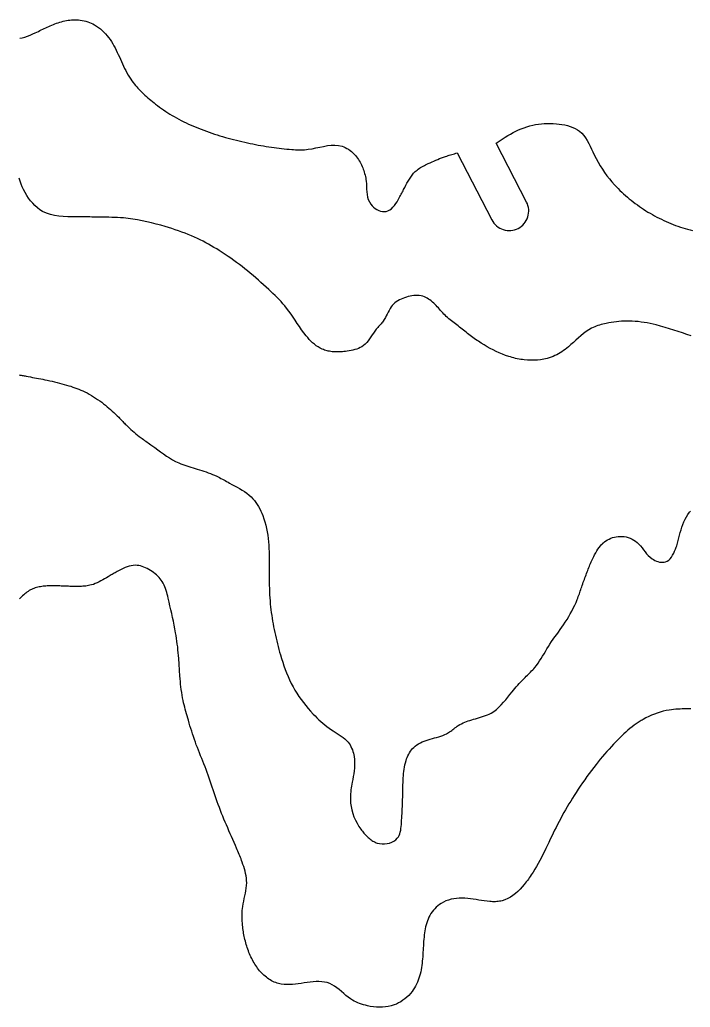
# Model space of a CAD drawing. Extents: x 0 to 235, y 0 to 140.
# Drawn here: x 30.54 to 56.28, y 100.54 to 138.44 of the extents above; entities that cross this region are included whole.
import ezdxf

# ---------------------------------------------------------------- set-up
doc = ezdxf.new("R2010")
doc.units = 0
doc.layers.add('CK_LEVEL_1', color=1, linetype='CONTINUOUS')

msp = doc.modelspace()

# ---------------------------------------------------------------- linework, layer by layer
at = {"layer": 'CK_LEVEL_1'}
msp.add_lwpolyline([(30.535, 137.725), (30.635, 137.745), (30.736, 137.773), (30.837, 137.808), (30.938, 137.847), (31.037, 137.89), (31.134, 137.935), (31.192, 137.963), (31.251, 137.99), (31.308, 138.018), (31.365, 138.045), (31.421, 138.072), (31.478, 138.098), (31.534, 138.125), (31.591, 138.151), (31.647, 138.176), (31.707, 138.203), (31.767, 138.228), (31.827, 138.253), (31.888, 138.276), (31.95, 138.299), (32.012, 138.32), (32.074, 138.34), (32.137, 138.359), (32.201, 138.376), (32.265, 138.391), (32.33, 138.404), (32.395, 138.415), (32.46, 138.424), (32.526, 138.43), (32.592, 138.434), (32.658, 138.436), (32.724, 138.435), (32.789, 138.431), (32.861, 138.423), (32.933, 138.413), (33.004, 138.398), (33.075, 138.381), (33.144, 138.36), (33.212, 138.335), (33.28, 138.308), (33.345, 138.277), (33.409, 138.243), (33.487, 138.195), (33.562, 138.143), (33.634, 138.086), (33.703, 138.026), (33.769, 137.961), (33.832, 137.894), (33.892, 137.824), (33.949, 137.751), (34.002, 137.677), (34.055, 137.598), (34.104, 137.517), (34.151, 137.435), (34.196, 137.352), (34.239, 137.267), (34.28, 137.182), (34.32, 137.097), (34.36, 137.01), (34.399, 136.924), (34.439, 136.835), (34.479, 136.746), (34.52, 136.658), (34.563, 136.57), (34.606, 136.484), (34.652, 136.398), (34.699, 136.314), (34.749, 136.231), (34.802, 136.15), (34.844, 136.09), (34.888, 136.032), (34.933, 135.974), (34.979, 135.918), (35.027, 135.863), (35.076, 135.808), (35.127, 135.755), (35.178, 135.703), (35.23, 135.651), (35.285, 135.598), (35.341, 135.545), (35.398, 135.494), (35.456, 135.443), (35.514, 135.393), (35.573, 135.344), (35.632, 135.295), (35.692, 135.247), (35.752, 135.2), (35.828, 135.141), (35.905, 135.084), (35.983, 135.028), (36.061, 134.973), (36.14, 134.919), (36.22, 134.867), (36.301, 134.815), (36.382, 134.765), (36.465, 134.717), (36.555, 134.666), (36.646, 134.617), (36.738, 134.569), (36.831, 134.523), (36.924, 134.478), (37.018, 134.435), (37.113, 134.393), (37.208, 134.352), (37.304, 134.312), (37.404, 134.271), (37.505, 134.232), (37.607, 134.193), (37.708, 134.156), (37.81, 134.12), (37.913, 134.084), (38.016, 134.05), (38.119, 134.017), (38.222, 133.985), (38.327, 133.953), (38.431, 133.922), (38.537, 133.893), (38.642, 133.864), (38.748, 133.836), (38.853, 133.809), (38.959, 133.783), (39.066, 133.758), (39.172, 133.734), (39.275, 133.711), (39.379, 133.689), (39.482, 133.668), (39.586, 133.648), (39.69, 133.629), (39.793, 133.61), (39.898, 133.592), (40.002, 133.575), (40.106, 133.559), (40.203, 133.544), (40.3, 133.53), (40.397, 133.517), (40.493, 133.505), (40.59, 133.494), (40.687, 133.483), (40.785, 133.474), (40.882, 133.466), (40.979, 133.458), (41.049, 133.454), (41.119, 133.45), (41.189, 133.447), (41.259, 133.445), (41.329, 133.445), (41.399, 133.447), (41.47, 133.45), (41.541, 133.455), (41.612, 133.463), (41.759, 133.485), (41.906, 133.515), (42.054, 133.547), (42.201, 133.578), (42.347, 133.604), (42.491, 133.622), (42.634, 133.627), (42.773, 133.616), (42.909, 133.585), (42.973, 133.562), (43.036, 133.533), (43.098, 133.5), (43.158, 133.463), (43.216, 133.421), (43.272, 133.376), (43.326, 133.328), (43.377, 133.277), (43.425, 133.224), (43.464, 133.176), (43.501, 133.127), (43.536, 133.077), (43.569, 133.025), (43.6, 132.973), (43.628, 132.919), (43.655, 132.865), (43.681, 132.81), (43.704, 132.754), (43.725, 132.7), (43.745, 132.645), (43.763, 132.589), (43.779, 132.533), (43.794, 132.476), (43.807, 132.419), (43.818, 132.361), (43.828, 132.302), (43.835, 132.243), (43.844, 132.14), (43.85, 132.036), (43.855, 131.932), (43.861, 131.829), (43.873, 131.728), (43.891, 131.629), (43.919, 131.534), (43.959, 131.443), (44.013, 131.357), (44.062, 131.3), (44.118, 131.246), (44.18, 131.198), (44.247, 131.156), (44.317, 131.122), (44.389, 131.096), (44.461, 131.08), (44.532, 131.074), (44.6, 131.08), (44.673, 131.101), (44.741, 131.137), (44.805, 131.184), (44.864, 131.241), (44.92, 131.307), (44.972, 131.378), (45.021, 131.453), (45.067, 131.529), (45.11, 131.606), (45.135, 131.652), (45.159, 131.697), (45.182, 131.741), (45.205, 131.785), (45.228, 131.829), (45.251, 131.873), (45.273, 131.916), (45.295, 131.96), (45.318, 132.004), (45.36, 132.084), (45.403, 132.165), (45.449, 132.245), (45.497, 132.323), (45.548, 132.4), (45.602, 132.474), (45.66, 132.544), (45.723, 132.609), (45.79, 132.669), (45.833, 132.703), (45.878, 132.734), (45.924, 132.764), (45.972, 132.792), (46.021, 132.819), (46.071, 132.844), (46.121, 132.869), (46.171, 132.893), (46.222, 132.916), (46.294, 132.949), (46.367, 132.982), (46.439, 133.014), (46.512, 133.045), (46.585, 133.076), (46.658, 133.105), (46.731, 133.134), (46.805, 133.161), (46.879, 133.187), (46.929, 133.204), (46.979, 133.22), (47.029, 133.236), (47.08, 133.252), (47.13, 133.267), (47.181, 133.282), (47.232, 133.296), (47.283, 133.311), (47.334, 133.325), (48.661, 130.752, 0.414214), (49.672, 130.429, 0.414214), (49.995, 131.44), (48.83, 133.698), (48.868, 133.724), (48.906, 133.751), (48.944, 133.777), (48.982, 133.803), (49.02, 133.829), (49.059, 133.855), (49.097, 133.881), (49.136, 133.906), (49.175, 133.931), (49.274, 133.991), (49.375, 134.05), (49.478, 134.105), (49.582, 134.157), (49.687, 134.206), (49.794, 134.251), (49.902, 134.292), (50.011, 134.329), (50.122, 134.361), (50.231, 134.388), (50.341, 134.411), (50.452, 134.429), (50.564, 134.442), (50.677, 134.451), (50.791, 134.456), (50.906, 134.456), (51.022, 134.452), (51.139, 134.444), (51.247, 134.433), (51.354, 134.418), (51.461, 134.399), (51.566, 134.374), (51.668, 134.344), (51.767, 134.307), (51.86, 134.264), (51.948, 134.214), (52.03, 134.155), (52.114, 134.079), (52.19, 133.993), (52.259, 133.899), (52.322, 133.798), (52.381, 133.693), (52.437, 133.584), (52.49, 133.473), (52.543, 133.361), (52.596, 133.249), (52.669, 133.107), (52.745, 132.969), (52.824, 132.834), (52.906, 132.703), (52.993, 132.575), (53.083, 132.451), (53.177, 132.33), (53.274, 132.212), (53.376, 132.097), (53.442, 132.026), (53.509, 131.957), (53.577, 131.889), (53.647, 131.823), (53.718, 131.757), (53.79, 131.693), (53.864, 131.629), (53.938, 131.567), (54.013, 131.507), (54.091, 131.446), (54.169, 131.387), (54.248, 131.329), (54.328, 131.272), (54.409, 131.216), (54.49, 131.162), (54.573, 131.109), (54.656, 131.058), (54.74, 131.008), (54.825, 130.959), (54.911, 130.912), (54.998, 130.866), (55.086, 130.821), (55.174, 130.778), (55.263, 130.736), (55.352, 130.695), (55.442, 130.656), (55.533, 130.617), (55.624, 130.581), (55.715, 130.546), (55.807, 130.513), (55.899, 130.481), (55.992, 130.451), (56.086, 130.423), (56.179, 130.397), (56.274, 130.373), (56.368, 130.352)], format="xyb", dxfattribs=at)
for points in [[(56.316, 126.311), (56.148, 126.362), (55.981, 126.415), (55.814, 126.469), (55.647, 126.524), (55.479, 126.578), (55.311, 126.63), (55.142, 126.68), (54.971, 126.725), (54.857, 126.752), (54.743, 126.777), (54.627, 126.8), (54.512, 126.819), (54.395, 126.836), (54.279, 126.85), (54.162, 126.861), (54.046, 126.868), (53.929, 126.871), (53.831, 126.872), (53.734, 126.869), (53.636, 126.864), (53.539, 126.857), (53.442, 126.847), (53.345, 126.835), (53.248, 126.82), (53.151, 126.803), (53.054, 126.784), (52.989, 126.77), (52.924, 126.755), (52.86, 126.738), (52.796, 126.72), (52.733, 126.7), (52.671, 126.678), (52.61, 126.654), (52.55, 126.629), (52.491, 126.6), (52.382, 126.539), (52.278, 126.469), (52.177, 126.393), (52.079, 126.312), (51.983, 126.227), (51.888, 126.141), (51.793, 126.053), (51.697, 125.967), (51.599, 125.882), (51.539, 125.833), (51.478, 125.786), (51.415, 125.74), (51.352, 125.696), (51.287, 125.655), (51.221, 125.615), (51.154, 125.579), (51.085, 125.545), (51.015, 125.514), (50.9, 125.47), (50.78, 125.435), (50.659, 125.407), (50.535, 125.386), (50.41, 125.373), (50.284, 125.366), (50.158, 125.366), (50.032, 125.371), (49.907, 125.383), (49.84, 125.392), (49.773, 125.402), (49.706, 125.414), (49.64, 125.427), (49.574, 125.442), (49.509, 125.458), (49.444, 125.475), (49.379, 125.494), (49.315, 125.514), (49.191, 125.556), (49.069, 125.603), (48.949, 125.653), (48.829, 125.707), (48.712, 125.764), (48.595, 125.825), (48.481, 125.889), (48.368, 125.955), (48.257, 126.024), (48.201, 126.06), (48.147, 126.096), (48.092, 126.132), (48.039, 126.169), (47.985, 126.207), (47.932, 126.245), (47.879, 126.283), (47.827, 126.322), (47.775, 126.361), (47.723, 126.401), (47.672, 126.441), (47.621, 126.481), (47.57, 126.522), (47.519, 126.562), (47.468, 126.603), (47.417, 126.644), (47.366, 126.684), (47.314, 126.725), (47.263, 126.764), (47.212, 126.804), (47.161, 126.843), (47.11, 126.883), (47.06, 126.923), (47.01, 126.964), (46.961, 127.006), (46.914, 127.049), (46.867, 127.093), (46.822, 127.138), (46.779, 127.184), (46.736, 127.232), (46.693, 127.279), (46.651, 127.327), (46.608, 127.375), (46.565, 127.423), (46.521, 127.47), (46.475, 127.517), (46.43, 127.56), (46.383, 127.603), (46.334, 127.643), (46.284, 127.681), (46.233, 127.717), (46.18, 127.749), (46.126, 127.777), (46.07, 127.802), (46.013, 127.822), (45.945, 127.839), (45.877, 127.849), (45.807, 127.855), (45.736, 127.854), (45.665, 127.849), (45.593, 127.84), (45.521, 127.827), (45.45, 127.81), (45.379, 127.79), (45.31, 127.767), (45.242, 127.742), (45.176, 127.714), (45.112, 127.683), (45.051, 127.648), (44.993, 127.61), (44.938, 127.568), (44.887, 127.523), (44.841, 127.473), (44.794, 127.413), (44.752, 127.35), (44.714, 127.283), (44.678, 127.214), (44.643, 127.143), (44.609, 127.073), (44.573, 127.004), (44.534, 126.936), (44.492, 126.871), (44.465, 126.835), (44.437, 126.8), (44.408, 126.765), (44.378, 126.731), (44.347, 126.697), (44.316, 126.664), (44.286, 126.63), (44.256, 126.595), (44.226, 126.56), (44.171, 126.488), (44.119, 126.414), (44.068, 126.338), (44.018, 126.262), (43.967, 126.187), (43.914, 126.115), (43.858, 126.048), (43.798, 125.985), (43.733, 125.93), (43.674, 125.889), (43.611, 125.854), (43.545, 125.824), (43.476, 125.798), (43.405, 125.775), (43.331, 125.757), (43.256, 125.741), (43.18, 125.727), (43.103, 125.716), (43.044, 125.708), (42.985, 125.701), (42.927, 125.696), (42.868, 125.692), (42.809, 125.689), (42.751, 125.687), (42.693, 125.687), (42.636, 125.689), (42.579, 125.693), (42.529, 125.697), (42.479, 125.703), (42.43, 125.711), (42.382, 125.721), (42.334, 125.732), (42.286, 125.745), (42.24, 125.759), (42.194, 125.776), (42.149, 125.795), (42.07, 125.834), (41.993, 125.878), (41.92, 125.928), (41.849, 125.983), (41.781, 126.042), (41.716, 126.105), (41.653, 126.17), (41.592, 126.238), (41.533, 126.307), (41.442, 126.423), (41.356, 126.541), (41.273, 126.66), (41.192, 126.78), (41.112, 126.901), (41.032, 127.021), (40.951, 127.139), (40.868, 127.256), (40.781, 127.371), (40.712, 127.456), (40.641, 127.539), (40.568, 127.62), (40.493, 127.7), (40.416, 127.779), (40.338, 127.857), (40.259, 127.933), (40.179, 128.009), (40.098, 128.085), (39.999, 128.176), (39.899, 128.267), (39.798, 128.357), (39.697, 128.447), (39.595, 128.535), (39.493, 128.622), (39.389, 128.709), (39.285, 128.794), (39.18, 128.878), (39.075, 128.961), (38.969, 129.042), (38.862, 129.123), (38.753, 129.202), (38.644, 129.28), (38.534, 129.356), (38.423, 129.431), (38.311, 129.505), (38.198, 129.577), (38.097, 129.64), (37.994, 129.702), (37.89, 129.763), (37.786, 129.822), (37.681, 129.879), (37.575, 129.935), (37.468, 129.989), (37.36, 130.041), (37.251, 130.091), (37.129, 130.144), (37.007, 130.195), (36.883, 130.243), (36.758, 130.29), (36.632, 130.335), (36.506, 130.377), (36.379, 130.419), (36.252, 130.459), (36.124, 130.497), (35.949, 130.548), (35.772, 130.597), (35.595, 130.643), (35.417, 130.685), (35.238, 130.724), (35.059, 130.758), (34.879, 130.787), (34.699, 130.812), (34.517, 130.83), (34.404, 130.838), (34.292, 130.844), (34.179, 130.849), (34.066, 130.852), (33.952, 130.854), (33.839, 130.856), (33.727, 130.857), (33.614, 130.858), (33.501, 130.86), (33.434, 130.862), (33.367, 130.863), (33.3, 130.865), (33.233, 130.867), (33.166, 130.868), (33.099, 130.87), (33.031, 130.871), (32.963, 130.873), (32.894, 130.873), (32.724, 130.874), (32.552, 130.874), (32.38, 130.877), (32.209, 130.885), (32.04, 130.9), (31.874, 130.924), (31.714, 130.962), (31.56, 131.014), (31.414, 131.083), (31.311, 131.147), (31.213, 131.22), (31.121, 131.302), (31.033, 131.392), (30.952, 131.488), (30.876, 131.59), (30.806, 131.696), (30.742, 131.805), (30.684, 131.916), (30.635, 132.023), (30.591, 132.131), (30.553, 132.241), (30.518, 132.351)], [(30.515, 124.809), (30.554, 124.802), (30.592, 124.795), (30.631, 124.788), (30.669, 124.78), (30.708, 124.773), (30.746, 124.765), (30.785, 124.757), (30.864, 124.742), (30.944, 124.727), (31.023, 124.712), (31.103, 124.697), (31.183, 124.683), (31.262, 124.668), (31.342, 124.653), (31.422, 124.638), (31.501, 124.622), (31.595, 124.603), (31.688, 124.583), (31.782, 124.562), (31.875, 124.541), (31.968, 124.518), (32.061, 124.494), (32.153, 124.47), (32.245, 124.444), (32.337, 124.417), (32.417, 124.393), (32.496, 124.368), (32.574, 124.342), (32.652, 124.314), (32.73, 124.286), (32.807, 124.256), (32.883, 124.224), (32.959, 124.191), (33.034, 124.155), (33.119, 124.113), (33.203, 124.067), (33.286, 124.02), (33.367, 123.971), (33.448, 123.919), (33.527, 123.866), (33.605, 123.811), (33.682, 123.754), (33.758, 123.696), (33.825, 123.642), (33.892, 123.587), (33.957, 123.532), (34.022, 123.475), (34.086, 123.418), (34.149, 123.359), (34.212, 123.3), (34.274, 123.24), (34.335, 123.18), (34.367, 123.148), (34.398, 123.115), (34.43, 123.083), (34.462, 123.051), (34.493, 123.018), (34.525, 122.986), (34.557, 122.954), (34.589, 122.921), (34.621, 122.89), (34.681, 122.831), (34.742, 122.773), (34.804, 122.716), (34.867, 122.66), (34.931, 122.605), (34.996, 122.55), (35.061, 122.497), (35.127, 122.445), (35.194, 122.394), (35.24, 122.36), (35.286, 122.326), (35.332, 122.293), (35.379, 122.26), (35.425, 122.227), (35.472, 122.194), (35.518, 122.161), (35.565, 122.128), (35.612, 122.095), (35.722, 122.014), (35.833, 121.933), (35.943, 121.852), (36.055, 121.772), (36.167, 121.694), (36.281, 121.62), (36.398, 121.55), (36.516, 121.486), (36.638, 121.427), (36.715, 121.395), (36.792, 121.366), (36.871, 121.338), (36.95, 121.312), (37.03, 121.287), (37.111, 121.263), (37.192, 121.24), (37.273, 121.216), (37.353, 121.193), (37.438, 121.167), (37.523, 121.141), (37.607, 121.113), (37.69, 121.084), (37.773, 121.054), (37.855, 121.023), (37.937, 120.99), (38.017, 120.955), (38.097, 120.918), (38.152, 120.892), (38.207, 120.864), (38.262, 120.836), (38.316, 120.807), (38.37, 120.777), (38.424, 120.748), (38.479, 120.718), (38.533, 120.688), (38.587, 120.658), (38.685, 120.605), (38.784, 120.553), (38.882, 120.499), (38.978, 120.444), (39.073, 120.387), (39.166, 120.327), (39.255, 120.263), (39.34, 120.195), (39.42, 120.121), (39.484, 120.054), (39.544, 119.983), (39.601, 119.908), (39.653, 119.831), (39.702, 119.75), (39.748, 119.668), (39.79, 119.583), (39.829, 119.496), (39.865, 119.409), (39.909, 119.287), (39.948, 119.164), (39.982, 119.04), (40.01, 118.914), (40.035, 118.788), (40.055, 118.661), (40.071, 118.533), (40.084, 118.405), (40.095, 118.277), (40.102, 118.146), (40.108, 118.014), (40.111, 117.883), (40.113, 117.751), (40.114, 117.62), (40.114, 117.488), (40.113, 117.356), (40.113, 117.225), (40.113, 117.093), (40.113, 116.973), (40.115, 116.853), (40.117, 116.732), (40.121, 116.612), (40.125, 116.492), (40.131, 116.372), (40.138, 116.252), (40.147, 116.132), (40.157, 116.012), (40.169, 115.903), (40.181, 115.794), (40.195, 115.685), (40.21, 115.576), (40.227, 115.468), (40.244, 115.359), (40.263, 115.251), (40.283, 115.143), (40.304, 115.035), (40.327, 114.926), (40.351, 114.817), (40.375, 114.708), (40.401, 114.599), (40.428, 114.49), (40.456, 114.382), (40.485, 114.274), (40.515, 114.166), (40.546, 114.059), (40.589, 113.919), (40.633, 113.78), (40.68, 113.641), (40.73, 113.504), (40.783, 113.368), (40.839, 113.233), (40.898, 113.1), (40.962, 112.969), (41.029, 112.84), (41.101, 112.714), (41.177, 112.59), (41.256, 112.469), (41.339, 112.349), (41.426, 112.233), (41.516, 112.119), (41.609, 112.007), (41.705, 111.898), (41.804, 111.791), (41.875, 111.717), (41.947, 111.645), (42.021, 111.575), (42.096, 111.506), (42.173, 111.439), (42.251, 111.373), (42.332, 111.31), (42.415, 111.249), (42.5, 111.191), (42.576, 111.142), (42.652, 111.094), (42.729, 111.046), (42.805, 110.998), (42.879, 110.947), (42.95, 110.895), (43.018, 110.839), (43.082, 110.779), (43.14, 110.713), (43.18, 110.66), (43.217, 110.604), (43.25, 110.545), (43.279, 110.484), (43.306, 110.42), (43.328, 110.356), (43.348, 110.29), (43.364, 110.223), (43.376, 110.156), (43.39, 110.047), (43.395, 109.938), (43.394, 109.829), (43.387, 109.72), (43.375, 109.611), (43.36, 109.502), (43.342, 109.393), (43.322, 109.285), (43.302, 109.176), (43.289, 109.102), (43.276, 109.029), (43.264, 108.955), (43.253, 108.881), (43.244, 108.808), (43.237, 108.734), (43.232, 108.66), (43.229, 108.586), (43.23, 108.512), (43.238, 108.377), (43.257, 108.243), (43.285, 108.109), (43.323, 107.977), (43.369, 107.847), (43.424, 107.721), (43.486, 107.598), (43.556, 107.481), (43.633, 107.368), (43.662, 107.33), (43.691, 107.293), (43.721, 107.256), (43.752, 107.221), (43.784, 107.186), (43.817, 107.151), (43.85, 107.118), (43.884, 107.085), (43.919, 107.053), (43.953, 107.023), (43.988, 106.995), (44.024, 106.967), (44.06, 106.941), (44.098, 106.916), (44.137, 106.894), (44.178, 106.873), (44.22, 106.855), (44.263, 106.84), (44.353, 106.818), (44.446, 106.808), (44.542, 106.808), (44.637, 106.819), (44.73, 106.84), (44.818, 106.871), (44.9, 106.912), (44.972, 106.963), (45.033, 107.023), (45.072, 107.077), (45.103, 107.135), (45.128, 107.198), (45.147, 107.264), (45.162, 107.332), (45.173, 107.403), (45.181, 107.475), (45.187, 107.547), (45.192, 107.62), (45.198, 107.711), (45.203, 107.802), (45.209, 107.891), (45.213, 107.979), (45.218, 108.066), (45.222, 108.153), (45.226, 108.24), (45.229, 108.326), (45.232, 108.413), (45.235, 108.506), (45.238, 108.599), (45.24, 108.692), (45.242, 108.786), (45.244, 108.88), (45.247, 108.974), (45.25, 109.069), (45.253, 109.163), (45.257, 109.257), (45.262, 109.341), (45.267, 109.425), (45.274, 109.509), (45.283, 109.592), (45.294, 109.675), (45.308, 109.758), (45.324, 109.841), (45.345, 109.922), (45.369, 110.004), (45.39, 110.067), (45.414, 110.129), (45.441, 110.19), (45.471, 110.25), (45.504, 110.307), (45.539, 110.363), (45.578, 110.416), (45.62, 110.465), (45.665, 110.512), (45.723, 110.563), (45.785, 110.609), (45.851, 110.65), (45.921, 110.687), (45.993, 110.721), (46.067, 110.752), (46.143, 110.779), (46.22, 110.804), (46.297, 110.828), (46.379, 110.851), (46.461, 110.873), (46.542, 110.895), (46.622, 110.919), (46.701, 110.944), (46.778, 110.971), (46.854, 111.002), (46.927, 111.037), (46.998, 111.077), (47.041, 111.104), (47.082, 111.134), (47.123, 111.164), (47.164, 111.196), (47.205, 111.228), (47.245, 111.26), (47.286, 111.291), (47.328, 111.321), (47.37, 111.35), (47.43, 111.387), (47.491, 111.42), (47.555, 111.451), (47.619, 111.479), (47.685, 111.504), (47.752, 111.528), (47.82, 111.55), (47.888, 111.571), (47.957, 111.591), (48.035, 111.613), (48.113, 111.634), (48.191, 111.656), (48.268, 111.679), (48.344, 111.704), (48.419, 111.73), (48.492, 111.76), (48.563, 111.792), (48.632, 111.828), (48.738, 111.895), (48.837, 111.971), (48.932, 112.056), (49.022, 112.147), (49.109, 112.243), (49.193, 112.343), (49.276, 112.445), (49.358, 112.547), (49.44, 112.649), (49.493, 112.713), (49.547, 112.777), (49.602, 112.84), (49.657, 112.901), (49.713, 112.962), (49.769, 113.023), (49.826, 113.082), (49.884, 113.141), (49.943, 113.2), (49.984, 113.24), (50.026, 113.28), (50.067, 113.321), (50.109, 113.361), (50.15, 113.402), (50.19, 113.444), (50.23, 113.486), (50.269, 113.528), (50.306, 113.572), (50.373, 113.655), (50.436, 113.741), (50.496, 113.829), (50.554, 113.919), (50.61, 114.011), (50.665, 114.103), (50.72, 114.196), (50.775, 114.288), (50.832, 114.379), (50.893, 114.475), (50.957, 114.569), (51.021, 114.662), (51.086, 114.755), (51.152, 114.847), (51.218, 114.939), (51.284, 115.032), (51.349, 115.125), (51.414, 115.218), (51.482, 115.321), (51.548, 115.425), (51.612, 115.53), (51.674, 115.637), (51.733, 115.745), (51.79, 115.854), (51.843, 115.965), (51.894, 116.077), (51.941, 116.19), (51.962, 116.243), (51.982, 116.296), (52.002, 116.35), (52.021, 116.403), (52.039, 116.457), (52.058, 116.511), (52.076, 116.565), (52.094, 116.619), (52.113, 116.673), (52.132, 116.73), (52.152, 116.788), (52.173, 116.846), (52.193, 116.903), (52.213, 116.961), (52.234, 117.018), (52.255, 117.075), (52.277, 117.132), (52.298, 117.189), (52.319, 117.244), (52.341, 117.299), (52.363, 117.354), (52.385, 117.409), (52.407, 117.464), (52.43, 117.519), (52.454, 117.574), (52.478, 117.629), (52.502, 117.684), (52.536, 117.759), (52.572, 117.833), (52.609, 117.907), (52.648, 117.98), (52.69, 118.05), (52.734, 118.119), (52.781, 118.185), (52.832, 118.248), (52.886, 118.307), (52.897, 118.317), (52.907, 118.328), (52.917, 118.337), (52.928, 118.347), (52.939, 118.357), (52.949, 118.366), (52.96, 118.376), (52.971, 118.385), (52.983, 118.394), (53.04, 118.436), (53.101, 118.474), (53.165, 118.508), (53.231, 118.538), (53.299, 118.563), (53.369, 118.583), (53.44, 118.597), (53.512, 118.607), (53.585, 118.611), (53.665, 118.609), (53.745, 118.601), (53.823, 118.586), (53.9, 118.565), (53.976, 118.538), (54.048, 118.505), (54.117, 118.467), (54.183, 118.424), (54.244, 118.376), (54.311, 118.312), (54.373, 118.243), (54.432, 118.17), (54.488, 118.095), (54.546, 118.02), (54.605, 117.946), (54.668, 117.875), (54.738, 117.809), (54.815, 117.749), (54.867, 117.716), (54.923, 117.687), (54.98, 117.662), (55.039, 117.641), (55.099, 117.626), (55.158, 117.617), (55.216, 117.614), (55.272, 117.619), (55.326, 117.631), (55.392, 117.66), (55.453, 117.701), (55.508, 117.754), (55.558, 117.817), (55.603, 117.886), (55.643, 117.961), (55.679, 118.039), (55.712, 118.119), (55.74, 118.199), (55.758, 118.251), (55.774, 118.303), (55.789, 118.354), (55.803, 118.404), (55.817, 118.454), (55.83, 118.504), (55.843, 118.554), (55.856, 118.603), (55.869, 118.653), (55.896, 118.756), (55.925, 118.86), (55.957, 118.963), (55.993, 119.066), (56.033, 119.167), (56.078, 119.265), (56.13, 119.36), (56.188, 119.451), (56.253, 119.537), (56.288, 119.576)], [(56.303, 111.994), (56.221, 111.992), (56.137, 111.99), (56.053, 111.988), (55.97, 111.986), (55.886, 111.983), (55.803, 111.979), (55.72, 111.974), (55.638, 111.966), (55.556, 111.957), (55.474, 111.946), (55.358, 111.924), (55.242, 111.897), (55.128, 111.865), (55.015, 111.829), (54.903, 111.787), (54.792, 111.742), (54.684, 111.693), (54.576, 111.64), (54.471, 111.584), (54.432, 111.562), (54.393, 111.539), (54.354, 111.517), (54.316, 111.493), (54.278, 111.469), (54.241, 111.445), (54.203, 111.42), (54.166, 111.395), (54.13, 111.369), (54.045, 111.306), (53.963, 111.24), (53.882, 111.172), (53.803, 111.102), (53.725, 111.03), (53.649, 110.956), (53.574, 110.881), (53.5, 110.805), (53.426, 110.729), (53.338, 110.635), (53.25, 110.541), (53.164, 110.446), (53.078, 110.35), (52.993, 110.254), (52.909, 110.157), (52.827, 110.059), (52.745, 109.96), (52.665, 109.86), (52.574, 109.744), (52.485, 109.627), (52.397, 109.509), (52.311, 109.389), (52.226, 109.269), (52.142, 109.148), (52.059, 109.026), (51.977, 108.903), (51.897, 108.78), (51.827, 108.671), (51.758, 108.562), (51.69, 108.453), (51.623, 108.343), (51.557, 108.232), (51.492, 108.121), (51.428, 108.009), (51.366, 107.897), (51.305, 107.784), (51.245, 107.671), (51.187, 107.557), (51.129, 107.443), (51.073, 107.329), (51.017, 107.214), (50.961, 107.099), (50.905, 106.984), (50.85, 106.868), (50.794, 106.753), (50.737, 106.636), (50.68, 106.518), (50.622, 106.402), (50.562, 106.286), (50.501, 106.171), (50.439, 106.056), (50.376, 105.943), (50.31, 105.832), (50.242, 105.722), (50.208, 105.668), (50.173, 105.615), (50.137, 105.562), (50.1, 105.51), (50.063, 105.458), (50.025, 105.406), (49.985, 105.354), (49.945, 105.303), (49.904, 105.253), (49.825, 105.161), (49.743, 105.072), (49.657, 104.987), (49.567, 104.906), (49.473, 104.832), (49.374, 104.766), (49.272, 104.709), (49.166, 104.662), (49.056, 104.626), (49.005, 104.615), (48.954, 104.605), (48.902, 104.598), (48.85, 104.593), (48.798, 104.591), (48.745, 104.589), (48.692, 104.59), (48.64, 104.592), (48.587, 104.595), (48.479, 104.605), (48.372, 104.619), (48.266, 104.635), (48.16, 104.653), (48.054, 104.671), (47.948, 104.688), (47.841, 104.703), (47.734, 104.716), (47.625, 104.724), (47.52, 104.727), (47.413, 104.725), (47.307, 104.717), (47.202, 104.702), (47.098, 104.682), (46.997, 104.654), (46.898, 104.619), (46.803, 104.576), (46.713, 104.525), (46.647, 104.481), (46.585, 104.432), (46.526, 104.379), (46.47, 104.322), (46.418, 104.262), (46.369, 104.199), (46.325, 104.133), (46.284, 104.064), (46.247, 103.994), (46.215, 103.922), (46.186, 103.85), (46.161, 103.776), (46.14, 103.7), (46.121, 103.624), (46.105, 103.548), (46.091, 103.471), (46.079, 103.393), (46.069, 103.315), (46.06, 103.232), (46.051, 103.148), (46.044, 103.065), (46.038, 102.981), (46.032, 102.897), (46.027, 102.814), (46.022, 102.73), (46.017, 102.647), (46.012, 102.563), (46.007, 102.479), (46, 102.395), (45.993, 102.311), (45.984, 102.227), (45.974, 102.143), (45.961, 102.06), (45.947, 101.977), (45.93, 101.895), (45.911, 101.813), (45.889, 101.733), (45.864, 101.655), (45.836, 101.577), (45.805, 101.5), (45.77, 101.425), (45.732, 101.351), (45.691, 101.279), (45.646, 101.21), (45.598, 101.142), (45.537, 101.067), (45.471, 100.995), (45.401, 100.928), (45.327, 100.864), (45.25, 100.806), (45.168, 100.753), (45.084, 100.705), (44.997, 100.663), (44.908, 100.627), (44.799, 100.593), (44.687, 100.567), (44.574, 100.55), (44.459, 100.541), (44.343, 100.539), (44.227, 100.544), (44.112, 100.556), (43.996, 100.573), (43.883, 100.595), (43.807, 100.614), (43.731, 100.634), (43.657, 100.658), (43.584, 100.684), (43.513, 100.712), (43.442, 100.744), (43.373, 100.779), (43.306, 100.817), (43.24, 100.859), (43.149, 100.924), (43.06, 100.995), (42.973, 101.069), (42.887, 101.143), (42.801, 101.216), (42.714, 101.285), (42.625, 101.349), (42.534, 101.405), (42.438, 101.45), (42.339, 101.484), (42.237, 101.507), (42.13, 101.52), (42.022, 101.525), (41.911, 101.524), (41.798, 101.517), (41.684, 101.505), (41.57, 101.491), (41.456, 101.474), (41.343, 101.457), (41.231, 101.441), (41.119, 101.427), (41.009, 101.416), (40.9, 101.409), (40.792, 101.407), (40.685, 101.413), (40.579, 101.427), (40.474, 101.449), (40.419, 101.466), (40.364, 101.485), (40.309, 101.508), (40.256, 101.532), (40.203, 101.559), (40.151, 101.589), (40.101, 101.62), (40.052, 101.654), (40.004, 101.69), (39.957, 101.728), (39.911, 101.768), (39.867, 101.809), (39.825, 101.852), (39.784, 101.897), (39.745, 101.942), (39.707, 101.989), (39.67, 102.037), (39.635, 102.086), (39.599, 102.139), (39.565, 102.192), (39.532, 102.246), (39.501, 102.301), (39.471, 102.357), (39.442, 102.414), (39.414, 102.471), (39.388, 102.528), (39.362, 102.587), (39.338, 102.646), (39.314, 102.706), (39.292, 102.767), (39.271, 102.828), (39.251, 102.889), (39.232, 102.95), (39.214, 103.012), (39.198, 103.075), (39.182, 103.137), (39.168, 103.197), (39.155, 103.257), (39.143, 103.318), (39.132, 103.378), (39.122, 103.439), (39.112, 103.5), (39.104, 103.561), (39.096, 103.623), (39.09, 103.684), (39.083, 103.764), (39.077, 103.845), (39.073, 103.926), (39.072, 104.006), (39.072, 104.087), (39.074, 104.168), (39.079, 104.248), (39.087, 104.329), (39.097, 104.409), (39.114, 104.51), (39.134, 104.611), (39.156, 104.712), (39.179, 104.812), (39.2, 104.912), (39.219, 105.013), (39.235, 105.113), (39.246, 105.213), (39.25, 105.314), (39.247, 105.403), (39.239, 105.492), (39.226, 105.582), (39.209, 105.671), (39.188, 105.759), (39.163, 105.848), (39.136, 105.935), (39.107, 106.023), (39.077, 106.109), (39.054, 106.169), (39.032, 106.229), (39.009, 106.288), (38.986, 106.348), (38.962, 106.407), (38.938, 106.465), (38.914, 106.524), (38.889, 106.582), (38.864, 106.64), (38.816, 106.752), (38.767, 106.864), (38.718, 106.975), (38.669, 107.087), (38.619, 107.198), (38.57, 107.31), (38.52, 107.422), (38.472, 107.534), (38.424, 107.646), (38.377, 107.757), (38.332, 107.868), (38.287, 107.979), (38.243, 108.091), (38.2, 108.203), (38.158, 108.316), (38.116, 108.428), (38.076, 108.541), (38.036, 108.655), (37.998, 108.767), (37.96, 108.879), (37.923, 108.991), (37.885, 109.104), (37.848, 109.216), (37.81, 109.328), (37.771, 109.44), (37.732, 109.552), (37.691, 109.663), (37.651, 109.769), (37.609, 109.875), (37.567, 109.981), (37.525, 110.086), (37.482, 110.191), (37.44, 110.297), (37.397, 110.402), (37.356, 110.508), (37.316, 110.614), (37.278, 110.717), (37.241, 110.82), (37.206, 110.924), (37.171, 111.028), (37.137, 111.132), (37.104, 111.237), (37.072, 111.342), (37.04, 111.447), (37.009, 111.552), (36.984, 111.636), (36.96, 111.72), (36.936, 111.804), (36.913, 111.888), (36.891, 111.973), (36.869, 112.057), (36.849, 112.142), (36.829, 112.227), (36.811, 112.312), (36.79, 112.416), (36.772, 112.519), (36.755, 112.624), (36.74, 112.728), (36.726, 112.833), (36.714, 112.937), (36.703, 113.042), (36.693, 113.148), (36.685, 113.253), (36.68, 113.328), (36.675, 113.402), (36.671, 113.477), (36.666, 113.552), (36.662, 113.627), (36.658, 113.702), (36.653, 113.776), (36.648, 113.851), (36.643, 113.926), (36.634, 114.036), (36.624, 114.146), (36.612, 114.256), (36.6, 114.366), (36.586, 114.476), (36.571, 114.586), (36.555, 114.695), (36.538, 114.804), (36.52, 114.913), (36.493, 115.06), (36.465, 115.208), (36.436, 115.355), (36.405, 115.501), (36.373, 115.648), (36.34, 115.795), (36.305, 115.942), (36.27, 116.09), (36.235, 116.239), (36.217, 116.313), (36.198, 116.387), (36.179, 116.46), (36.157, 116.532), (36.134, 116.604), (36.108, 116.674), (36.079, 116.742), (36.046, 116.808), (36.01, 116.872), (35.972, 116.929), (35.93, 116.983), (35.885, 117.035), (35.836, 117.085), (35.785, 117.133), (35.731, 117.178), (35.675, 117.221), (35.617, 117.262), (35.557, 117.301), (35.496, 117.338), (35.433, 117.372), (35.37, 117.403), (35.305, 117.43), (35.24, 117.454), (35.174, 117.473), (35.107, 117.488), (35.041, 117.497), (34.974, 117.501), (34.894, 117.497), (34.814, 117.485), (34.735, 117.466), (34.656, 117.441), (34.578, 117.411), (34.501, 117.377), (34.424, 117.34), (34.349, 117.3), (34.276, 117.26), (34.237, 117.238), (34.198, 117.216), (34.159, 117.194), (34.121, 117.172), (34.083, 117.15), (34.045, 117.128), (34.007, 117.105), (33.969, 117.083), (33.931, 117.06), (33.863, 117.019), (33.794, 116.977), (33.724, 116.937), (33.653, 116.898), (33.582, 116.861), (33.51, 116.826), (33.436, 116.795), (33.362, 116.767), (33.286, 116.744), (33.233, 116.731), (33.18, 116.72), (33.126, 116.711), (33.072, 116.704), (33.018, 116.699), (32.963, 116.694), (32.908, 116.691), (32.853, 116.689), (32.798, 116.688), (32.743, 116.687), (32.687, 116.687), (32.631, 116.688), (32.575, 116.688), (32.52, 116.69), (32.464, 116.691), (32.409, 116.693), (32.353, 116.695), (32.298, 116.697), (32.242, 116.7), (32.187, 116.702), (32.132, 116.705), (32.077, 116.707), (32.022, 116.709), (31.967, 116.711), (31.912, 116.713), (31.857, 116.713), (31.802, 116.714), (31.749, 116.714), (31.697, 116.712), (31.644, 116.711), (31.592, 116.708), (31.539, 116.704), (31.487, 116.699), (31.435, 116.693), (31.382, 116.686), (31.33, 116.677), (31.28, 116.668), (31.23, 116.657), (31.18, 116.644), (31.131, 116.63), (31.083, 116.613), (31.036, 116.595), (30.989, 116.575), (30.944, 116.553), (30.9, 116.529), (30.855, 116.5), (30.811, 116.468), (30.768, 116.435), (30.727, 116.399), (30.687, 116.363), (30.647, 116.325), (30.608, 116.286), (30.57, 116.247), (30.531, 116.207)]]:
    msp.add_lwpolyline(points, dxfattribs=at)

doc.saveas('drawing.dxf')
